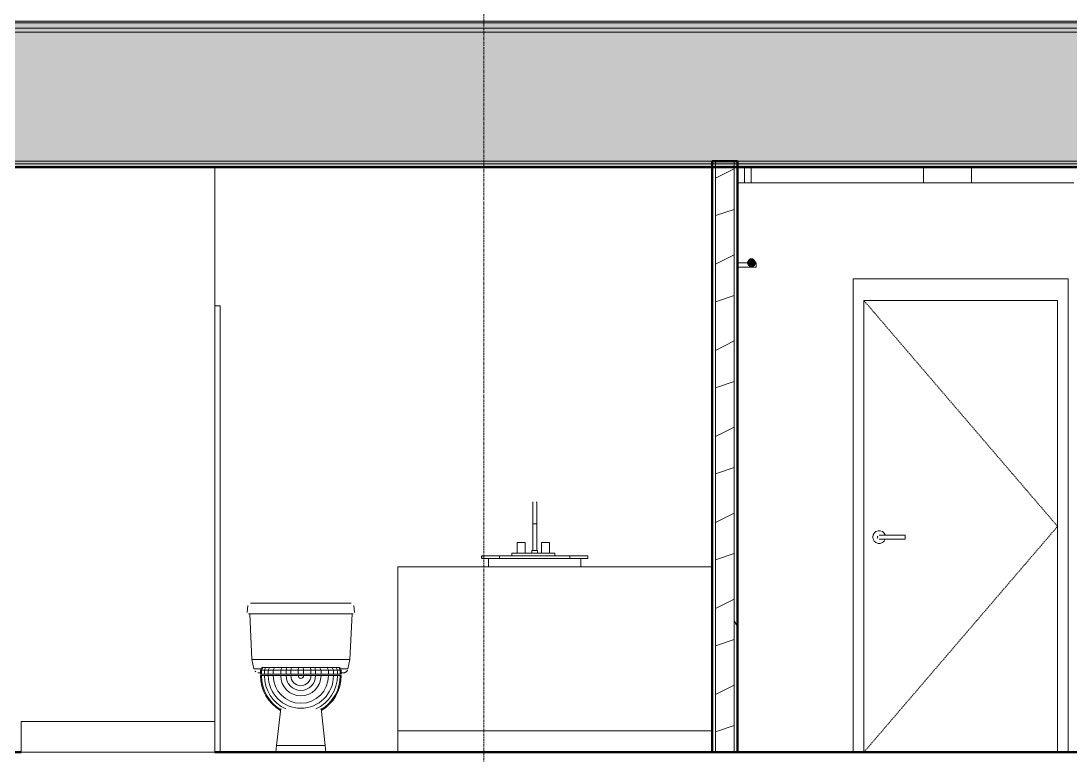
# Model space of a CAD drawing. Header units: inches. Extents: x -4168 to 1833, y -300 to 637.
# Drawn here: x -2913.3 to -2718.2, y -0.5 to 135.9 of the extents above; entities that cross this region are included whole.
import ezdxf

# ---------------------------------------------------------------- set-up
doc = ezdxf.new("R2010")
doc.units = ezdxf.units.IN
doc.header["$MEASUREMENT"] = 0
for name, pattern in [('Aligning Line 1_8_', [0.25, 0.125, -0.125]), ('Dash 1_16_', [0.125, 0.0625, -0.0625]), ('Grid Line 1_2_', [0.875, 0.5, -0.125, 0.125, -0.125])]:
    doc.linetypes.add(name, pattern=pattern)
for name, color, linetype, lineweight in [('0-1', 7, 'Continuous', 5), ('0-2', 7, 'Continuous', 13), ('0-3', 55, 'Continuous', 9), ('A-DOOR-1', 215, 'Continuous', 50), ('A-DOOR-2', 135, 'Continuous', 13), ('A-DOOR-3', 10, 'Continuous', 50), ('A-DOOR-4', 250, 'Continuous', 9), ('A-DOOR-8', 250, 'Dash 1_16_', 9), ('A-DOOR-FRAM-1', 250, 'Continuous', 9), ('A-FLOR-1', 8, 'Continuous', 5), ('A-FLOR-2', 31, 'Continuous', 5), ('A-FLOR-3', 251, 'Continuous', 5), ('A-FLOR-7', 192, 'Continuous', 50), ('A-FLOR-LEVL-1', 51, 'Grid Line 1_2_', 9), ('A-FLOR-MCUT', 51, 'Continuous', 13), ('A-FLOR-PATT-1', 8, 'Continuous', 9), ('A-WALL-1', 10, 'Continuous', 50), ('A-WALL-2', 7, 'Continuous', 13), ('A-WALL-3', 135, 'Continuous', 13), ('A-WALL-PATT-1', 250, 'Continuous', 9), ('A-WALL-PATT-2', 253, 'Continuous', 9), ('G-ANNO-SYMB', 111, 'Aligning Line 1_8_', 9), ('I-WALL-2', 135, 'Continuous', 13), ('P-SANR-FIXT-1', 55, 'Continuous', 9), ('Q-CASE-1', 55, 'Continuous', 9), ('S-GRID-1', 1, 'Grid Line 1_2_', 9)]:
    doc.layers.add(name, color=color, linetype=linetype, lineweight=lineweight)
pattern_1 = [(0, (-3769.654, 146.633), (30.72, 7.68), [1.267, -21.773, 1.267, -21.773, -122.88]), (0, (-3769.654, 146.633), (30.72, 7.68), [-46.08, 1.267, -44.813, 1.267, -21.773, -53.76]), (0, (-3769.654, 146.633), (30.72, 7.68), [-115.2, 1.267, -14.093, 1.267, -37.133]), (120, (-3758.134, 150.473), (-22.011075, 22.7643), [1.267, -21.773, 1.267, -21.773, -122.88]), (120, (-3758.134, 150.473), (-22.011075, 22.7643), [-46.08, 1.267, -44.813, 1.267, -21.773, -53.76]), (120, (-3758.134, 150.473), (-22.011075, 22.7643), [-115.2, 1.267, -14.093, 1.267, -37.133]), (240, (-3754.294, 165.833), (-8.708925, -30.4443), [1.267, -21.773, 1.267, -21.773, -122.88]), (240, (-3754.294, 165.833), (-8.708925, -30.4443), [-46.08, 1.267, -44.813, 1.267, -21.773, -53.76]), (240, (-3754.294, 165.833), (-8.708925, -30.4443), [-115.2, 1.267, -14.093, 1.267, -37.133])]

# ---------------------------------------------------------------- blocks, each defined once
blk = doc.blocks.new('Interior_barn_door_18732 - Interior_barn_door_18732-1656080-BUILDING SECTION - NORTH_SOUTH THRU PARKING RAMP - LOOKING WEST')
at = {"layer": 'A-DOOR-1'}
blk.add_hatch(color=256, dxfattribs=at).paths.add_polyline_path([(-2777.6, 90.37), (-2777.16, 90.56), (-2776.98, 91), (-2777.16, 91.44), (-2777.6, 91.62), (-2778.04, 91.44), (-2778.21, 90.96), (-2778.04, 90.56)], flags=0)
at = {"layer": 'A-DOOR-2'}
for p, q in [((-2780.17, 90.96), (-2778.21, 90.96)), ((-2776.7, 90.15), (-2780.17, 90.15)), ((-2776.99, 90.96), (-2776.7, 90.96)), ((-2776.7, 90.15), (-2776.7, 90.96))]:
    blk.add_line(p, q, dxfattribs=at)
at = {"layer": 'A-DOOR-3'}
for start, end in [(90, 270), (270, 90)]:
    blk.add_arc((-2777.6, 91), 0.625, start, end, dxfattribs=at)
blk = doc.blocks.new('M_Sink Vanity-Square - 500 x 440mm-V17-BUILDING SECTION - NORTH_SOUTH THRU PARKING RAMP - LOOKING WEST')
at = {"layer": 'P-SANR-FIXT-1'}
for p, q in [((-2818.25, 46.39), (-2818.25, 46.4)), ((-2818.25, 45.19), (-2818.25, 37.5)), ((-2817.5, 46.41), (-2817.5, 46.39)), ((-2817.5, 37.5), (-2817.5, 45.19)), ((-2818.25, 43.87), (-2818.25, 42.5)), ((-2817.5, 42.5), (-2817.5, 43.87)), ((-2817.88, 42.5), (-2818.24, 42.5)), ((-2817.51, 42.5), (-2817.88, 42.5)), ((-2821.13, 39), (-2821.13, 36.99)), ((-2821.13, 39), (-2819.63, 39)), ((-2819.63, 36.99), (-2819.63, 39)), ((-2818.38, 37.5), (-2818.38, 36.99)), ((-2818.38, 37.5), (-2817.38, 37.5)), ((-2817.38, 36.99), (-2817.38, 37.5)), ((-2816.63, 39), (-2816.63, 36.99)), ((-2816.63, 39), (-2815.13, 39)), ((-2815.13, 36.99), (-2815.13, 39)), ((-2827.75, 36.5), (-2827.75, 36)), ((-2827.72, 36.5), (-2824.4, 36.5)), ((-2827.72, 36), (-2827.72, 36.5)), ((-2824.4, 36), (-2827.72, 36)), ((-2826.47, 36), (-2826.47, 34.5)), ((-2824.4, 36.5), (-2811.36, 36.5)), ((-2824.4, 36.5), (-2824.4, 36)), ((-2811.36, 36), (-2824.4, 36)), ((-2822.13, 36.99), (-2822.13, 36.5)), ((-2822.11, 36.99), (-2821.38, 36.99)), ((-2821.38, 36.99), (-2820.38, 36.99)), ((-2820.38, 36.99), (-2815.88, 36.99)), ((-2815.88, 36.99), (-2814.88, 36.99)), ((-2814.88, 36.99), (-2814.15, 36.99)), ((-2814.13, 36.5), (-2814.13, 36.99)), ((-2811.36, 36.5), (-2808.03, 36.5)), ((-2811.36, 36), (-2811.36, 36.5)), ((-2808.03, 36), (-2811.36, 36)), ((-2809.28, 34.5), (-2809.28, 36)), ((-2808.03, 36), (-2808.03, 36.5)), ((-2808, 36), (-2808, 36.5))]:
    blk.add_line(p, q, dxfattribs=at)
at = {"layer": 'P-SANR-FIXT-1', "flags": 128}
for points in [[(-2818.25, 46.43), (-2818.24, 46.45), (-2818.24, 46.46), (-2818.24, 46.48), (-2818.23, 46.49), (-2818.23, 46.51), (-2818.22, 46.52), (-2818.22, 46.53), (-2818.21, 46.55), (-2818.2, 46.56), (-2818.19, 46.57)], [(-2818.25, 46.37), (-2818.25, 46.37), (-2818.25, 46.37), (-2818.25, 46.36), (-2818.25, 46.34), (-2818.25, 46.33), (-2818.25, 46.3), (-2818.25, 46.28), (-2818.25, 46.25), (-2818.25, 46.21), (-2818.25, 46.18), (-2818.25, 46.14), (-2818.25, 46.09), (-2818.25, 46.04), (-2818.25, 45.99), (-2818.25, 45.94), (-2818.25, 45.88), (-2818.25, 45.82), (-2818.25, 45.75), (-2818.25, 45.69), (-2818.25, 45.62), (-2818.25, 45.54), (-2818.25, 45.47), (-2818.25, 45.39), (-2818.25, 45.31), (-2818.25, 45.23), (-2818.25, 45.14), (-2818.25, 45.05), (-2818.25, 44.96), (-2818.25, 44.87), (-2818.25, 44.78), (-2818.25, 44.69), (-2818.25, 44.59), (-2818.25, 44.5), (-2818.25, 44.4), (-2818.25, 44.3), (-2818.25, 44.2), (-2818.25, 44.1), (-2818.25, 44), (-2818.25, 43.9), (-2818.25, 43.87)], [(-2818.25, 45.19), (-2818.25, 45.23), (-2818.25, 45.28), (-2818.25, 45.33), (-2818.25, 45.38), (-2818.25, 45.42), (-2818.25, 45.47), (-2818.25, 45.52), (-2818.25, 45.56), (-2818.25, 45.61), (-2818.25, 45.65), (-2818.25, 45.69), (-2818.25, 45.74), (-2818.25, 45.78), (-2818.25, 45.82), (-2818.25, 45.86), (-2818.25, 45.9), (-2818.25, 45.93), (-2818.25, 45.97), (-2818.25, 46.01), (-2818.25, 46.04), (-2818.25, 46.07), (-2818.25, 46.1), (-2818.25, 46.13), (-2818.25, 46.16)], [(-2817.56, 46.58), (-2817.55, 46.56), (-2817.55, 46.55), (-2817.54, 46.54), (-2817.53, 46.52), (-2817.53, 46.51), (-2817.52, 46.5), (-2817.52, 46.48), (-2817.51, 46.47), (-2817.51, 46.45), (-2817.51, 46.44), (-2817.51, 46.42)], [(-2817.5, 43.87), (-2817.5, 43.97), (-2817.5, 44.07), (-2817.5, 44.17), (-2817.5, 44.27), (-2817.5, 44.37), (-2817.5, 44.47), (-2817.5, 44.57), (-2817.5, 44.66), (-2817.5, 44.76), (-2817.5, 44.85), (-2817.5, 44.94), (-2817.5, 45.03), (-2817.5, 45.12), (-2817.5, 45.2), (-2817.5, 45.29), (-2817.5, 45.37), (-2817.5, 45.45), (-2817.5, 45.52), (-2817.5, 45.6), (-2817.5, 45.67), (-2817.5, 45.74), (-2817.5, 45.8), (-2817.5, 45.86), (-2817.5, 45.92), (-2817.5, 45.98), (-2817.5, 46.03), (-2817.5, 46.08), (-2817.5, 46.13), (-2817.5, 46.17), (-2817.5, 46.21), (-2817.5, 46.24), (-2817.5, 46.27), (-2817.5, 46.3), (-2817.5, 46.32), (-2817.5, 46.34), (-2817.5, 46.35), (-2817.5, 46.36), (-2817.5, 46.37), (-2817.5, 46.37), (-2817.5, 46.37)], [(-2817.5, 46.14), (-2817.5, 46.11), (-2817.5, 46.08), (-2817.5, 46.05), (-2817.5, 46.01), (-2817.5, 45.98), (-2817.5, 45.94), (-2817.5, 45.91), (-2817.5, 45.87), (-2817.5, 45.83), (-2817.5, 45.79), (-2817.5, 45.75), (-2817.5, 45.7), (-2817.5, 45.66), (-2817.5, 45.62), (-2817.5, 45.57), (-2817.5, 45.53), (-2817.5, 45.48), (-2817.5, 45.44), (-2817.5, 45.39), (-2817.5, 45.34), (-2817.5, 45.3), (-2817.5, 45.25), (-2817.5, 45.2), (-2817.5, 45.19)]]:
    blk.add_lwpolyline(points, dxfattribs=at)
blk = doc.blocks.new('Toilet-Domestic-3D - Toilet-Domestic-3D-V18-BUILDING SECTION - NORTH_SOUTH THRU PARKING RAMP - LOOKING WEST')
at = {"layer": 'P-SANR-FIXT-1'}
for p, q in [((-2870.32, 27.75), (-2869.82, 27.75)), ((-2870.32, 27.75), (-2869.82, 27.75)), ((-2868.78, 27.75), (-2868.07, 27.75)), ((-2868.78, 27.75), (-2868.07, 27.75)), ((-2855.07, 27.75), (-2867.57, 27.75)), ((-2855.07, 27.75), (-2852.83, 27.75)), ((-2855.07, 27.75), (-2852.83, 27.75)), ((-2871.19, 27.29), (-2871.3, 26.02)), ((-2870.82, 25.75), (-2870.44, 17.25)), ((-2867.57, 25.75), (-2855.07, 25.75)), ((-2852.21, 17.25), (-2851.82, 25.75)), ((-2851.35, 26.02), (-2851.46, 27.29)), ((-2870.44, 17.25), (-2870.08, 15.49)), ((-2870.44, 17.25), (-2867.57, 17.25)), ((-2868.57, 15.75), (-2868.82, 15.24)), ((-2868.4, 15.75), (-2868.65, 15.24)), ((-2868.57, 15.75), (-2868.4, 15.75)), ((-2868.4, 15.75), (-2867.87, 15.75)), ((-2867.87, 15.75), (-2868.11, 15.24)), ((-2867.87, 15.75), (-2867.15, 15.75)), ((-2867.57, 17.25), (-2855.07, 17.25)), ((-2867.15, 15.75), (-2867.38, 15.24)), ((-2867.15, 15.75), (-2866.23, 15.75)), ((-2866.23, 15.75), (-2866.45, 15.24)), ((-2866.23, 15.75), (-2864.87, 15.75)), ((-2864.87, 15.75), (-2865.06, 15.25)), ((-2864.87, 15.75), (-2863.91, 15.75)), ((-2863.91, 15.75), (-2864.06, 15.25)), ((-2863.91, 15.75), (-2863.09, 15.75)), ((-2863.09, 15.75), (-2863.2, 15.25)), ((-2863.09, 15.75), (-2861.78, 15.75)), ((-2861.78, 15.75), (-2861.82, 15.25)), ((-2861.78, 15.75), (-2860.87, 15.75)), ((-2860.87, 15.75), (-2859.56, 15.75)), ((-2860.87, 15.75), (-2860.82, 15.25)), ((-2859.56, 15.75), (-2858.74, 15.75)), ((-2859.56, 15.75), (-2859.45, 15.25)), ((-2858.74, 15.75), (-2857.78, 15.75)), ((-2858.74, 15.75), (-2858.59, 15.25)), ((-2857.78, 15.75), (-2856.41, 15.75)), ((-2857.78, 15.75), (-2857.59, 15.25)), ((-2856.41, 15.75), (-2855.5, 15.75)), ((-2856.41, 15.75), (-2856.2, 15.24)), ((-2855.5, 15.75), (-2854.77, 15.75)), ((-2855.5, 15.75), (-2855.26, 15.24)), ((-2855.07, 17.25), (-2852.21, 17.25)), ((-2854.77, 15.75), (-2854.25, 15.75)), ((-2854.77, 15.75), (-2854.54, 15.24)), ((-2854.25, 15.75), (-2854.07, 15.75)), ((-2854.25, 15.75), (-2854, 15.24)), ((-2854.07, 15.75), (-2853.82, 15.24)), ((-2852.57, 15.49), (-2852.21, 17.25)), ((-2870.08, 15.49), (-2868.72, 15.49)), ((-2868.82, 15.25), (-2868.65, 15.25)), ((-2868.82, 15.25), (-2868.82, 14.5)), ((-2868.65, 15.24), (-2868.82, 15.24)), ((-2868.65, 14.5), (-2868.82, 14.5)), ((-2868.82, 14.25), (-2868.65, 14.25)), ((-2868.65, 15.25), (-2868.11, 15.25)), ((-2868.65, 15.25), (-2868.65, 14.5)), ((-2868.11, 15.24), (-2868.65, 15.24)), ((-2868.11, 14.5), (-2868.65, 14.5)), ((-2868.65, 14.25), (-2868.11, 14.25)), ((-2868.11, 15.25), (-2867.38, 15.25)), ((-2867.38, 15.24), (-2868.11, 15.24)), ((-2868.11, 15.24), (-2868.11, 14.5)), ((-2867.38, 14.5), (-2868.11, 14.5)), ((-2868.11, 14.25), (-2867.38, 14.25)), ((-2867.38, 15.25), (-2866.45, 15.25)), ((-2867.38, 15.25), (-2867.38, 14.5)), ((-2866.45, 15.24), (-2867.38, 15.24)), ((-2866.45, 14.5), (-2867.38, 14.5)), ((-2867.38, 14.25), (-2866.45, 14.25)), ((-2866.45, 15.25), (-2865.06, 15.25)), ((-2865.06, 15.24), (-2866.45, 15.24)), ((-2866.45, 15.24), (-2866.45, 14.5)), ((-2865.06, 14.5), (-2866.45, 14.5)), ((-2866.45, 14.25), (-2865.06, 14.25)), ((-2865.06, 15.25), (-2864.06, 15.25)), ((-2865.06, 15.25), (-2865.06, 14.5)), ((-2864.06, 15.24), (-2865.06, 15.24)), ((-2864.06, 14.5), (-2865.06, 14.5)), ((-2865.06, 14.25), (-2864.06, 14.25)), ((-2864.06, 15.25), (-2863.2, 15.25)), ((-2864.06, 15.25), (-2864.06, 14.5)), ((-2863.2, 15.24), (-2864.06, 15.24)), ((-2863.2, 14.5), (-2864.06, 14.5)), ((-2864.06, 14.25), (-2863.2, 14.25)), ((-2863.2, 15.25), (-2861.82, 15.25)), ((-2863.2, 15.25), (-2863.2, 14.5)), ((-2861.82, 15.24), (-2863.2, 15.24)), ((-2861.82, 14.5), (-2863.2, 14.5)), ((-2863.2, 14.25), (-2861.82, 14.25)), ((-2861.82, 15.25), (-2860.82, 15.25)), ((-2860.82, 15.24), (-2861.82, 15.24)), ((-2861.82, 15.24), (-2861.82, 14.5)), ((-2860.82, 14.5), (-2861.82, 14.5)), ((-2861.82, 14.25), (-2861.32, 14.25)), ((-2861.32, 14.25), (-2860.82, 14.25)), ((-2860.82, 15.25), (-2859.45, 15.25)), ((-2860.82, 15.25), (-2860.82, 14.5)), ((-2859.45, 15.24), (-2860.82, 15.24)), ((-2859.45, 14.5), (-2860.82, 14.5)), ((-2860.82, 14.25), (-2859.45, 14.25)), ((-2859.45, 15.25), (-2858.58, 15.25)), ((-2858.58, 15.24), (-2859.45, 15.24)), ((-2859.45, 15.24), (-2859.45, 14.5)), ((-2858.58, 14.5), (-2859.45, 14.5)), ((-2859.45, 14.25), (-2858.58, 14.25)), ((-2858.58, 15.25), (-2857.59, 15.25)), ((-2858.58, 15.25), (-2858.58, 14.5)), ((-2857.58, 15.24), (-2858.58, 15.24)), ((-2857.58, 14.5), (-2858.58, 14.5)), ((-2858.58, 14.25), (-2857.58, 14.25)), ((-2857.58, 15.25), (-2856.2, 15.25)), ((-2856.2, 15.24), (-2857.58, 15.24)), ((-2857.58, 15.24), (-2857.58, 14.5)), ((-2856.2, 14.5), (-2857.58, 14.5)), ((-2857.58, 14.25), (-2856.2, 14.25)), ((-2856.2, 15.25), (-2855.26, 15.25)), ((-2855.26, 15.24), (-2856.2, 15.24)), ((-2856.2, 15.24), (-2856.2, 14.5)), ((-2855.26, 14.5), (-2856.2, 14.5)), ((-2856.2, 14.25), (-2855.26, 14.25)), ((-2855.26, 15.25), (-2854.54, 15.25)), ((-2855.26, 15.25), (-2855.26, 14.5)), ((-2854.54, 15.24), (-2855.26, 15.24)), ((-2854.54, 14.5), (-2855.26, 14.5)), ((-2855.26, 14.25), (-2854.54, 14.25)), ((-2854.54, 15.25), (-2854, 15.25)), ((-2854.54, 15.25), (-2854.54, 14.5)), ((-2854, 15.24), (-2854.54, 15.24)), ((-2854, 14.5), (-2854.54, 14.5)), ((-2854.54, 14.25), (-2854, 14.25)), ((-2854, 15.25), (-2853.82, 15.25)), ((-2853.82, 15.24), (-2854, 15.24)), ((-2854, 15.24), (-2854, 14.5)), ((-2853.82, 14.5), (-2854, 14.5)), ((-2854, 14.25), (-2853.82, 14.25)), ((-2853.93, 15.49), (-2852.57, 15.49)), ((-2853.82, 15.25), (-2853.82, 14.5)), ((-2865.07, 8.12), (-2865.82, 1.25)), ((-2856.82, 1.25), (-2857.57, 8.12)), ((-2865.82, 1.25), (-2865.96, 0)), ((-2865.6, 1.25), (-2865.82, 1.25)), ((-2865.82, 1.25), (-2865.6, 1.25)), ((-2864.96, 1.25), (-2865.6, 1.25)), ((-2865.6, 1.25), (-2861.32, 1.25)), ((-2863.97, 1.25), (-2864.96, 1.25)), ((-2862.71, 1.25), (-2863.97, 1.25)), ((-2861.32, 1.25), (-2862.71, 1.25)), ((-2859.93, 1.25), (-2861.32, 1.25)), ((-2861.32, 1.25), (-2859.93, 1.25)), ((-2858.68, 1.25), (-2859.93, 1.25)), ((-2859.93, 1.25), (-2858.68, 1.25)), ((-2857.68, 1.25), (-2858.68, 1.25)), ((-2858.68, 1.25), (-2857.68, 1.25)), ((-2857.04, 1.25), (-2857.68, 1.25)), ((-2857.68, 1.25), (-2857.04, 1.25)), ((-2856.82, 1.25), (-2857.04, 1.25)), ((-2857.04, 1.25), (-2856.82, 1.25)), ((-2856.69, 0), (-2856.82, 1.25))]:
    blk.add_line(p, q, dxfattribs=at)
at = {"layer": 'P-SANR-FIXT-1', "flags": 128}
for points in [[(-2867.57, 27.75), (-2867.7, 27.75), (-2867.82, 27.75), (-2867.95, 27.75), (-2868.07, 27.75), (-2868.19, 27.75), (-2868.31, 27.75), (-2868.44, 27.75), (-2868.55, 27.75), (-2868.67, 27.75), (-2868.79, 27.75), (-2868.9, 27.75), (-2869.01, 27.75), (-2869.12, 27.75), (-2869.23, 27.75), (-2869.33, 27.75), (-2869.44, 27.75), (-2869.53, 27.75), (-2869.63, 27.75), (-2869.72, 27.75), (-2869.81, 27.75), (-2869.89, 27.75), (-2869.98, 27.75), (-2870.05, 27.75), (-2870.13, 27.75), (-2870.2, 27.75), (-2870.26, 27.75), (-2870.32, 27.75), (-2870.38, 27.75), (-2870.43, 27.75), (-2870.48, 27.75), (-2870.52, 27.75), (-2870.56, 27.75), (-2870.59, 27.75), (-2870.62, 27.75), (-2870.65, 27.75), (-2870.66, 27.75), (-2870.68, 27.75), (-2870.69, 27.75), (-2870.69, 27.75), (-2870.69, 27.75)], [(-2851.96, 27.75), (-2851.96, 27.75), (-2851.97, 27.75), (-2851.98, 27.75), (-2852, 27.75), (-2852.02, 27.75), (-2852.05, 27.75), (-2852.08, 27.75), (-2852.12, 27.75), (-2852.16, 27.75), (-2852.2, 27.75), (-2852.25, 27.75), (-2852.31, 27.75), (-2852.37, 27.75), (-2852.43, 27.75), (-2852.5, 27.75), (-2852.57, 27.75), (-2852.65, 27.75), (-2852.73, 27.75), (-2852.81, 27.75), (-2852.9, 27.75), (-2852.99, 27.75), (-2853.09, 27.75), (-2853.19, 27.75), (-2853.29, 27.75), (-2853.39, 27.75), (-2853.5, 27.75), (-2853.6, 27.75), (-2853.72, 27.75), (-2853.83, 27.75), (-2853.94, 27.75), (-2854.06, 27.75), (-2854.18, 27.75), (-2854.3, 27.75), (-2854.42, 27.75), (-2854.54, 27.75), (-2854.67, 27.75), (-2854.79, 27.75), (-2854.92, 27.75), (-2855.04, 27.75), (-2855.07, 27.75)], [(-2871.05, 25.75), (-2871.05, 25.75), (-2871.04, 25.75), (-2871.03, 25.75), (-2871.01, 25.75), (-2870.98, 25.75), (-2870.95, 25.75), (-2870.92, 25.75), (-2870.87, 25.75), (-2870.83, 25.75), (-2870.78, 25.75), (-2870.72, 25.75), (-2870.66, 25.75), (-2870.59, 25.75), (-2870.52, 25.75), (-2870.44, 25.75), (-2870.36, 25.75), (-2870.28, 25.75), (-2870.19, 25.75), (-2870.09, 25.75), (-2870, 25.75), (-2869.89, 25.75), (-2869.79, 25.75), (-2869.68, 25.75), (-2869.57, 25.75), (-2869.45, 25.75), (-2869.33, 25.75), (-2869.21, 25.75), (-2869.09, 25.75), (-2868.96, 25.75), (-2868.83, 25.75), (-2868.7, 25.75), (-2868.57, 25.75), (-2868.44, 25.75), (-2868.3, 25.75), (-2868.16, 25.75), (-2868.03, 25.75), (-2867.89, 25.75), (-2867.75, 25.75), (-2867.61, 25.75), (-2867.57, 25.75)], [(-2855.07, 25.75), (-2854.93, 25.75), (-2854.8, 25.75), (-2854.66, 25.75), (-2854.52, 25.75), (-2854.38, 25.75), (-2854.25, 25.75), (-2854.11, 25.75), (-2853.98, 25.75), (-2853.85, 25.75), (-2853.72, 25.75), (-2853.59, 25.75), (-2853.47, 25.75), (-2853.35, 25.75), (-2853.23, 25.75), (-2853.11, 25.75), (-2853, 25.75), (-2852.89, 25.75), (-2852.78, 25.75), (-2852.68, 25.75), (-2852.58, 25.75), (-2852.48, 25.75), (-2852.39, 25.75), (-2852.31, 25.75), (-2852.23, 25.75), (-2852.15, 25.75), (-2852.08, 25.75), (-2852.01, 25.75), (-2851.94, 25.75), (-2851.89, 25.75), (-2851.83, 25.75), (-2851.79, 25.75), (-2851.74, 25.75), (-2851.71, 25.75), (-2851.67, 25.75), (-2851.65, 25.75), (-2851.63, 25.75), (-2851.61, 25.75), (-2851.6, 25.75), (-2851.6, 25.75), (-2851.6, 25.75)], [(-2869.11, 14.75), (-2869.11, 14.75), (-2869.11, 14.75), (-2869.1, 14.75), (-2869.09, 14.75), (-2869.08, 14.75), (-2869.07, 14.75), (-2869.05, 14.75), (-2869.03, 14.75), (-2869.01, 14.75), (-2868.99, 14.75), (-2868.96, 14.75), (-2868.94, 14.75), (-2868.91, 14.75), (-2868.88, 14.75), (-2868.84, 14.75)], [(-2853.81, 14.75), (-2853.78, 14.75), (-2853.75, 14.75), (-2853.72, 14.75), (-2853.69, 14.75), (-2853.66, 14.75), (-2853.64, 14.75), (-2853.62, 14.75), (-2853.6, 14.75), (-2853.58, 14.75), (-2853.57, 14.75), (-2853.56, 14.75), (-2853.55, 14.75), (-2853.54, 14.75), (-2853.54, 14.75), (-2853.54, 14.75), (-2853.54, 14.75)]]:
    blk.add_lwpolyline(points, dxfattribs=at)
at = {"layer": 'P-SANR-FIXT-1'}
for radius, start, end in [(7.5, 180, 239.5183), (7.33, 180, 239.6408), (6.79, 180, 245.7328), (6.06, 180, 360), (5.13, 180, 360), (3.74, 180, 360), (2.74, 180, 360), (1.87, 180, 360), (0.5, 180, 360), (6.79, 294.2672, 360), (7.33, 300.3592, 360), (7.5, 300.4817, 360)]:
    blk.add_arc((-2861.32, 14.25), radius, start, end, dxfattribs=at)
for points in [[(-2869.88, 15.11), (-2869.85, 15.08), (-2869.81, 15.03), (-2869.75, 14.98), (-2869.72, 14.96)], [(-2869.33, 14.77), (-2869.26, 14.76), (-2869.19, 14.75), (-2869.11, 14.75)]]:
    blk.add_open_spline(points, degree=3, dxfattribs=at)
blk.add_open_spline([(-2853.54, 14.75), (-2853.46, 14.75), (-2853.35, 14.76), (-2853.21, 14.8), (-2853.11, 14.84), (-2853.02, 14.89), (-2852.93, 14.96), (-2852.84, 15.03), (-2852.77, 15.11), (-2852.71, 15.19), (-2852.67, 15.25), (-2852.65, 15.28)], degree=3, knots=[0, 0, 0, 0, 0.1666667, 0.25, 0.3333333, 0.4166667, 0.5, 0.5833333, 0.6666667, 0.75, 0.8247452, 0.8247452, 0.8247452, 0.8247452], dxfattribs=at)
blk = doc.blocks.new('OD_CW_Base Cabinet - OD_CW_Base Cabinet-1913600-BUILDING SECTION - NORTH_SOUTH THRU PARKING RAMP - LOOKING WEST')
at = {"layer": 'Q-CASE-1'}
for p, q in [((-2843.32, 272), (-2843.32, 302.5)), ((-2784.92, 302.5), (-2843.32, 302.5)), ((-2843.32, 272), (-2784.92, 272)), ((-2843.32, 268), (-2843.32, 272))]:
    blk.add_line(p, q, dxfattribs=at)
blk = doc.blocks.new('Shower Base-3D - 36_ x 36_-1586087-BUILDING SECTION - NORTH_SOUTH THRU PARKING RAMP - LOOKING WEST')
at = {"layer": 'P-SANR-FIXT-1'}
for p, q in [((-2913.32, 273.75), (-2877.32, 273.75)), ((-2913.32, 273.75), (-2913.32, 268)), ((-2877.32, 273.75), (-2877.32, 268)), ((-2877.32, 268), (-2913.32, 268))]:
    blk.add_line(p, q, dxfattribs=at)
blk = doc.blocks.new('Single-Flush - CLOSET-1720256-BUILDING SECTION - NORTH_SOUTH THRU PARKING RAMP - LOOKING WEST')
at = {"layer": 'A-DOOR-FRAM-1'}
for p, q in [((-2877.32, 351), (-2876.32, 351)), ((-2876.32, 351), (-2876.32, 268))]:
    blk.add_line(p, q, dxfattribs=at)
blk = doc.blocks.new('CTR - 1st Phase - Unit Layouts_rvt-1-BUILDING SECTION - NORTH_SOUTH THRU PARKING RAMP - LOOKING WEST')
at = {"layer": 'A-WALL-PATT-1'}
h = blk.add_hatch(dxfattribs=at)
h.set_pattern_fill('FP_1', color=256, style=0, pattern_type=2)
h.set_pattern_definition(pattern_1)
h.paths.add_polyline_path([(-2784.92, 0), (-2784.3, 0), (-2784.3, 108.75), (-2784.92, 108.75), (-2784.92, 4)], flags=0)
h = blk.add_hatch(dxfattribs=at)
h.set_pattern_fill('FP_1', color=256, style=0, pattern_type=2)
h.set_pattern_definition(pattern_1)
h.paths.add_polyline_path([(-2780.17, 0), (-2780.17, 108.75), (-2780.8, 108.75), (-2780.8, 0)], flags=0)
at = {"layer": 'A-WALL-PATT-2'}
h = blk.add_hatch(dxfattribs=at)
h.set_pattern_fill('FP_4', color=256, style=0, pattern_type=2)
h.set_pattern_definition([(216.87, (-3763.257, 162.627), (47.980943, 31.987086), [7.997, -71.971]), (206.565, (-3753.661, 157.829), (-15.993714, -15.994133), [17.881, -17.881]), (198.435, (-3753.661, 149.832), (-31.98674, -15.99388), [10.115, -40.461])])
h.paths.add_polyline_path([(-2780.8, 0), (-2780.8, 108.75), (-2784.3, 108.75), (-2784.3, 0)], flags=0)
at = {"layer": 'A-WALL-1'}
for p, q in [((-2784.92, 109.87), (-2784.92, 0)), ((-2780.17, 109.87), (-2784.92, 109.87)), ((-2780.17, 0), (-2780.17, 109.87)), ((-2784.92, 0), (-2780.17, 0))]:
    blk.add_line(p, q, dxfattribs=at)
at = {"layer": 'A-WALL-2'}
for p, q in [((-2784.3, 0), (-2784.3, 109.87)), ((-2780.8, 0), (-2780.8, 109.87))]:
    blk.add_line(p, q, dxfattribs=at)
at = {"layer": 'A-WALL-3'}
for p, q in [((-2877.32, 5.75), (-2877.32, 108.75)), ((-2777.68, 108.75), (-2777.68, 105.87)), ((-2745.6, 105.87), (-2745.6, 108.75))]:
    blk.add_line(p, q, dxfattribs=at)
at = {"layer": '0-2'}
for name, p in [('Interior_barn_door_18732 - Interior_barn_door_18732-1656080-BUILDING SECTION - NORTH_SOUTH THRU PARKING RAMP - LOOKING WEST', (0, 0)), ('Single-Flush - CLOSET-1720256-BUILDING SECTION - NORTH_SOUTH THRU PARKING RAMP - LOOKING WEST', (0, -268)), ('M_Sink Vanity-Square - 500 x 440mm-V17-BUILDING SECTION - NORTH_SOUTH THRU PARKING RAMP - LOOKING WEST', (0, 0)), ('OD_CW_Base Cabinet - OD_CW_Base Cabinet-1913600-BUILDING SECTION - NORTH_SOUTH THRU PARKING RAMP - LOOKING WEST', (0, -268)), ('Toilet-Domestic-3D - Toilet-Domestic-3D-V18-BUILDING SECTION - NORTH_SOUTH THRU PARKING RAMP - LOOKING WEST', (0, 0)), ('Shower Base-3D - 36_ x 36_-1586087-BUILDING SECTION - NORTH_SOUTH THRU PARKING RAMP - LOOKING WEST', (0, -268))]:
    blk.add_blockref(name, p, dxfattribs=at)
blk = doc.blocks.new('HOLLOW METAL - UNIT DOOR-1758958-BUILDING SECTION - NORTH_SOUTH THRU PARKING RAMP - LOOKING WEST')
at = {"layer": 'A-DOOR-4'}
for p, q in [((-2756.72, 352), (-2756.72, 268)), ((-2720.72, 352), (-2756.72, 352)), ((-2720.72, 268), (-2720.72, 352)), ((-2749.05, 308.39), (-2753.18, 308.39)), ((-2749.05, 308.39), (-2749.05, 308)), ((-2753.18, 307.61), (-2749.05, 307.61)), ((-2749.05, 308), (-2749.05, 307.61))]:
    blk.add_line(p, q, dxfattribs=at)
at = {"layer": 'A-DOOR-4', "flags": 128}
for points in [[(-2753.18, 308.39), (-2753.2, 308.39), (-2753.23, 308.39), (-2753.25, 308.39), (-2753.27, 308.39), (-2753.3, 308.39), (-2753.32, 308.39), (-2753.34, 308.39), (-2753.37, 308.39), (-2753.39, 308.39), (-2753.41, 308.39), (-2753.43, 308.39), (-2753.45, 308.39), (-2753.47, 308.39), (-2753.49, 308.39), (-2753.51, 308.39), (-2753.53, 308.39), (-2753.55, 308.39), (-2753.57, 308.39), (-2753.59, 308.39), (-2753.6, 308.39), (-2753.62, 308.39), (-2753.64, 308.39), (-2753.65, 308.39), (-2753.66, 308.39), (-2753.68, 308.39), (-2753.69, 308.39), (-2753.7, 308.39), (-2753.71, 308.39), (-2753.72, 308.39), (-2753.73, 308.39), (-2753.74, 308.39), (-2753.75, 308.39), (-2753.75, 308.39), (-2753.76, 308.39), (-2753.76, 308.39), (-2753.77, 308.39), (-2753.77, 308.39), (-2753.77, 308.39), (-2753.77, 308.39)], [(-2753.77, 307.61), (-2753.77, 307.61), (-2753.77, 307.61), (-2753.77, 307.61), (-2753.76, 307.61), (-2753.76, 307.61), (-2753.75, 307.61), (-2753.75, 307.61), (-2753.74, 307.61), (-2753.73, 307.61), (-2753.72, 307.61), (-2753.71, 307.61), (-2753.7, 307.61), (-2753.69, 307.61), (-2753.68, 307.61), (-2753.67, 307.61), (-2753.65, 307.61), (-2753.64, 307.61), (-2753.62, 307.61), (-2753.61, 307.61), (-2753.59, 307.61), (-2753.57, 307.61), (-2753.56, 307.61), (-2753.54, 307.61), (-2753.52, 307.61), (-2753.5, 307.61), (-2753.48, 307.61), (-2753.46, 307.61), (-2753.44, 307.61), (-2753.42, 307.61), (-2753.39, 307.61), (-2753.37, 307.61), (-2753.35, 307.61), (-2753.33, 307.61), (-2753.3, 307.61), (-2753.28, 307.61), (-2753.26, 307.61), (-2753.23, 307.61), (-2753.21, 307.61), (-2753.19, 307.61), (-2753.18, 307.61)]]:
    blk.add_lwpolyline(points, dxfattribs=at)
at = {"layer": 'A-DOOR-4'}
for centre, radius, start, end in [((-2753.87, 308), 1.18, 19.6343, 180), ((-2753.77, 308), 0.394, 90, 105), ((-2753.87, 308), 1.18, 180, 340.4367), ((-2753.77, 308), 0.394, 150, 180), ((-2753.77, 308), 0.394, 180, 210), ((-2753.77, 308), 0.394, 255, 270)]:
    blk.add_arc(centre, radius, start, end, dxfattribs=at)
at = {"layer": 'A-DOOR-8'}
for p, q in [((-2756.72, 352), (-2720.72, 310)), ((-2720.72, 310), (-2756.72, 268))]:
    blk.add_line(p, q, dxfattribs=at)
at = {"layer": 'A-DOOR-FRAM-1'}
for p, q in [((-2756.72, 268), (-2756.72, 352)), ((-2756.72, 352), (-2720.72, 352)), ((-2720.72, 268), (-2720.72, 352))]:
    blk.add_line(p, q, dxfattribs=at)
blk = doc.blocks.new('CTR - 1st Phase - Common Walls_rvt-1-BUILDING SECTION - NORTH_SOUTH THRU PARKING RAMP - LOOKING WEST')
at = {"layer": 'I-WALL-2'}
for p, q in [((-2778.92, 105.87), (-2778.92, 108.75)), ((-2736.7, 108.75), (-2736.7, 105.87)), ((-2717.72, 105.87), (-2780.17, 105.87)), ((-2758.72, 0), (-2758.72, 88)), ((-2758.72, 88), (-2718.72, 88)), ((-2718.72, 88), (-2718.72, 0))]:
    blk.add_line(p, q, dxfattribs=at)
at = {"layer": '0-3'}
blk.add_blockref('HOLLOW METAL - UNIT DOOR-1758958-BUILDING SECTION - NORTH_SOUTH THRU PARKING RAMP - LOOKING WEST', (0, -268), dxfattribs=at)

msp = doc.modelspace()

# ---------------------------------------------------------------- hatches: boundary and pattern name
at = {"layer": 'A-FLOR-1'}
msp.add_hatch(color=256, dxfattribs=at).paths.add_polyline_path([(-3204.3737, 135.625), (-2076.1737, 135.625), (-2076.1737, 135.875), (-3204.3737, 135.875)], flags=0)
at = {"layer": 'A-FLOR-2'}
msp.add_hatch(color=256, dxfattribs=at).paths.add_polyline_path([(-3204.3737, 109.875), (-2070.6737, 109.875), (-2070.6737, 133.875), (-3204.3737, 133.875), (-3204.3737, 114.3775)], flags=0)
at = {"layer": 'A-FLOR-3'}
h = msp.add_hatch(color=256, dxfattribs=at)
h.paths.add_polyline_path([(-2107.3327, 109.375), (-2106.4487, 109.375), (-2106.4487, 109.875), (-2290.107, 109.875), (-2290.107, 109.375), (-2113.5514, 109.375)], flags=0)
h.paths.add_polyline_path([(-3204.3737, 109.375), (-2331.5382, 109.375), (-2331.5382, 109.875), (-3204.3737, 109.875)], flags=0)
at = {"layer": 'A-FLOR-PATT-1'}
h = msp.add_hatch(dxfattribs=at)
h.set_pattern_fill('FP_2', color=256, style=0, pattern_type=2)
h.set_pattern_definition([(0, (-3769.654, 146.633), (15.36, 3.84), [1.267, -10.253, 1.267, -10.253, -61.44]), (0, (-3769.654, 146.633), (15.36, 3.84), [-23.04, 1.267, -21.773, 1.267, -10.253, -26.88]), (0, (-3769.654, 146.633), (15.36, 3.84), [-57.6, 1.267, -6.413, 1.267, -17.933]), (120, (-3763.894, 148.553), (-11.0055376, 11.38215), [1.267, -10.253, 1.267, -10.253, -61.44]), (120, (-3763.894, 148.553), (-11.0055376, 11.38215), [-23.04, 1.267, -21.773, 1.267, -10.253, -26.88]), (120, (-3763.894, 148.553), (-11.0055376, 11.38215), [-57.6, 1.267, -6.413, 1.267, -17.933]), (240, (-3761.974, 156.233), (-4.3544624, -15.22215), [1.267, -10.253, 1.267, -10.253, -61.44]), (240, (-3761.974, 156.233), (-4.3544624, -15.22215), [-23.04, 1.267, -21.773, 1.267, -10.253, -26.88]), (240, (-3761.974, 156.233), (-4.3544624, -15.22215), [-57.6, 1.267, -6.413, 1.267, -17.933])])
h.paths.add_polyline_path([(-3204.3737, 134.625), (-2076.1737, 134.625), (-2076.1737, 135.625), (-3204.3737, 135.625)], flags=0)
h = msp.add_hatch(dxfattribs=at)
h.set_pattern_fill('FP_3', color=256, style=0, pattern_type=2)
h.set_pattern_definition([(0, (-3769.654, 146.633), (0, 4.798), []), (315, (-3769.654, 146.633), (4.7984266, 0), [6.786, -6.786]), (45, (-3769.654, 146.633), (4.7984266, 0), [6.786, -6.786])])
h.paths.add_polyline_path([(-2071.3423, 133.875), (-2070.6737, 133.875), (-2070.705, 134.625), (-3204.3737, 134.625), (-3204.3737, 133.875), (-2076.1737, 133.875)], flags=0)
h = msp.add_hatch(dxfattribs=at)
h.set_pattern_fill('FP_1', color=256, style=0, pattern_type=2)
h.set_pattern_definition(pattern_1)
h.paths.add_polyline_path([(-3204.3737, 108.75), (-2331.5382, 108.75), (-2331.5382, 109.375), (-3204.3737, 109.375)], flags=0)
h.paths.add_polyline_path([(-2109.2189, 108.75), (-2106.4487, 108.75), (-2106.4487, 109.375), (-2290.107, 109.375), (-2290.107, 108.75), (-2113.5514, 108.75)], flags=0)

# ---------------------------------------------------------------- linework, layer by layer
at = {"layer": 'A-FLOR-7'}
for p, q in [((-3204.3737, 108.75), (-2106.4487, 108.75)), ((-2913.3237, 0), (-3204.3737, 0)), ((-2552.1237, 0), (-2877.3237, 0))]:
    msp.add_line(p, q, dxfattribs=at)
at = {"layer": 'A-FLOR-LEVL-1'}
msp.add_line((-4167.9645, 0), (-1814.099, 0), dxfattribs=at)
at = {"layer": 'A-FLOR-MCUT'}
for p, q in [((-2076.1737, 135.875), (-3852.4737, 135.875)), ((-2076.1737, 135.625), (-3852.4737, 135.625)), ((-2076.1737, 134.625), (-3204.3737, 134.625)), ((-2070.6737, 133.875), (-3204.3737, 133.875)), ((-2097.8237, 109.875), (-3204.3737, 109.875)), ((-2106.4487, 109.375), (-3204.3737, 109.375))]:
    msp.add_line(p, q, dxfattribs=at)
at = {"layer": 'G-ANNO-SYMB'}
msp.add_line((-1910.9479, 0), (-4072.0519, 0), dxfattribs=at)
at = {"layer": 'S-GRID-1'}
msp.add_line((-2827.3237, -159.8356), (-2827.3237, 470.5), dxfattribs=at)

# ---------------------------------------------------------------- block references
at = {"layer": '0-1'}
for name in ['CTR - 1st Phase - Common Walls_rvt-1-BUILDING SECTION - NORTH_SOUTH THRU PARKING RAMP - LOOKING WEST', 'CTR - 1st Phase - Unit Layouts_rvt-1-BUILDING SECTION - NORTH_SOUTH THRU PARKING RAMP - LOOKING WEST']:
    msp.add_blockref(name, (0, 0), dxfattribs=at)

doc.saveas('drawing.dxf')
